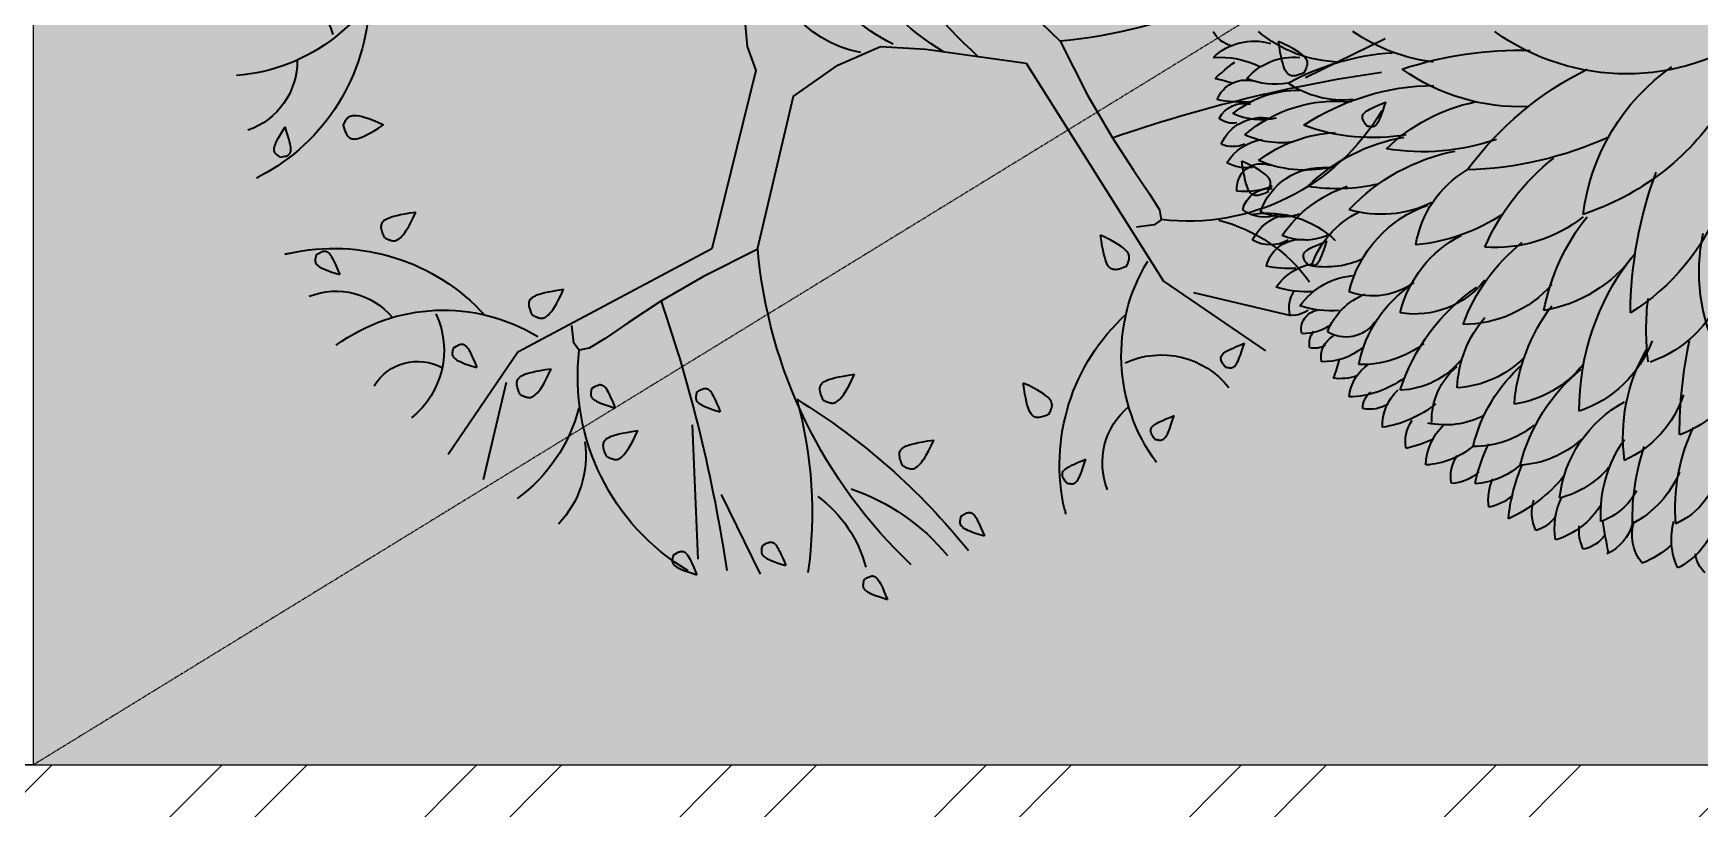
# Model space of a CAD drawing. Header units: millimetres. Extents: x -176651 to 424033, y -469666 to 486614.
# Drawn here: x 263167 to 264048, y 53512 to 53921 of the extents above; entities that cross this region are included whole.
import ezdxf

# ---------------------------------------------------------------- set-up
doc = ezdxf.new("R2010")
doc.units = ezdxf.units.MM
doc.linetypes.add('1625_East Villa$0$DASHED', pattern=[0.75, 0.5, -0.25])
for name, color, linetype in [('1625_East Villa$0$ad-Elevation 10', 8, 'Continuous'), ('1625_East Villa$0$ad-Furniture', 8, 'Continuous'), ('1625_East Villa$0$ad-Toilet fixtures', 8, 'Continuous'), ('1625_East Villa$0$ad-Wall', 8, 'Continuous'), ('1625_East Villa$0$ad-Wall hatch', 8, 'Continuous')]:
    doc.layers.add(name, color=color, linetype=linetype)
doc.layers.add('1625_East Villa$0$ad-Landscape', color=8, linetype='Continuous', lineweight=35)

# ---------------------------------------------------------------- blocks, each defined once
blk = doc.blocks.new('1625_East Villa$0$A$C61BE7BBE')
at = {"layer": '1625_East Villa$0$ad-Landscape', "color": 76}
for centre, radius, start, end in [((4.101, 8.21), 0.535, 155.1905, 195.2068), ((3.338, 7.896), 0.606, 24.0272, 62.7305), ((3.977, 8.301), 0.225, 130.8443, 173.759), ((10.109, 6.928), 7.168, 168.7597, 170.8333), ((2.916, 7.999), 0.358, 14.3796, 65.6782), ((3.602, 8.179), 0.342, 140.1793, 198.6746), ((3.063, 7.709), 0.743, 47.0323, 68.1406), ((3.209, 8.125), 0.552, 170.4856, 205.4529), ((2.484, 7.618), 0.625, 31.2577, 73.0883), ((3.19, 8.143), 0.343, 154.8223, 186.1053), ((2.828, 8.025), 0.269, 35.0422, 78.9599), ((3.777, 8.207), 1.488, 185.9725, 202.7074), ((1.799, 6.955), 1.205, 39.6176, 65.5256), ((2.791, 8.006), 0.311, 153.8191, 198.7871), ((2.422, 7.855), 0.302, 36.3212, 72.6008), ((4.032, 8.019), 1.016, 176.9811, 215.1502), ((2.86, 7.611), 0.488, 27.4375, 71.1826), ((5.028, 8.053), 1.765, 178.7548, 198.6115), ((2.873, 7.365), 0.824, 23.2196, 61.7797), ((5.053, 7.972), 1.458, 175.3381, 205.5558), ((3.37, 7.569), 0.57, 6.6723, 66.2687), ((2.551, 7.906), 0.41, 172.3277, 203.6108), ((2.085, 7.61), 0.356, 46.8629, 80.3692), ((3.664, 8), 0.974, 186.4669, 241.6556), ((2.519, 7.177), 0.735, 40.3866, 76.092), ((2.137, 7.724), 0.289, 169.0778, 214.6406), ((1.84, 7.449), 0.329, 46.2451, 87.6854), ((3.329, 8.051), 1.32, 191.9389, 206.2186), ((2.004, 7.199), 0.581, 48.3364, 86.6749), ((2.115, 7.651), 0.461, 182.3648, 225.5832), ((1.621, 7.013), 0.621, 49.7759, 86.9333), ((2.347, 6.872), 0.764, 47.3855, 86.8116), ((3.755, 7.978), 1.408, 194.0868, 230.7518), ((1.785, 7.45), 0.289, 169.0778, 214.6406), ((1.197, 6.26), 1.281, 66.1435, 76.2848), ((2.035, 6.759), 0.73, 50.8151, 91.0506), ((3.23, 7.78), 1.242, 193.527, 228.3981), ((7.132, 7.397), 3.502, 179.9824, 192.0052), ((1.689, 7.325), 0.372, 177.6019, 227.961), ((1.188, 6.487), 0.863, 51.0238, 81.3872), ((1.808, 6.679), 0.643, 63.0761, 102.3855), ((2.244, 7.287), 0.544, 178.2486, 230.6804), ((1.218, 6.926), 0.274, 57.9754, 101.2662), ((1.314, 7.188), 0.15, 177.4703, 233.8096), ((2.218, 6.324), 0.846, 38.4928, 81.4291), ((3.802, 7.277), 1.463, 184.5397, 217.072), ((2.546, 6.334), 0.932, 21.0147, 71.0085), ((4.785, 7.206), 1.936, 179.7315, 217.4115), ((1.038, 6.345), 0.759, 53.8433, 88.585), ((1.411, 7.142), 0.356, 186.207, 235.7181), ((2.914, 7.514), 1.53, 197.5905, 235.7456), ((1.43, 6.407), 0.645, 39.1564, 87.7817), ((1.841, 6.215), 0.821, 45.1229, 85.9267), ((2.796, 7.069), 0.898, 182.3009, 220.5076), ((0.988, 6.563), 0.399, 70.941, 97.7273), ((-0.468, 6.436), 1.496, 14.5537, 20.4136), ((1.025, 6.792), 0.186, 168.2362, 240.9945), ((0.856, 6.342), 0.488, 50.8294, 91.5989), ((1.155, 6.057), 0.795, 52.4719, 91.5519), ((2.076, 7.032), 0.96, 190.8581, 236.5506), ((5.353, 6.584), 1.983, 172.8697, 187.1303), ((3.099, 5.955), 0.928, 34.9166, 71.0505), ((5.216, 6.13), 1.434, 153.1598, 192.1138), ((0.918, 6.693), 0.17, 170.7137, 216.2765), ((0.789, 6.557), 0.168, 59.8902, 103.1809), ((1.034, 6.365), 0.273, 35.3989, 122.1552), ((0.833, 6.576), 0.148, 166.0967, 261.703), ((0.696, 6.233), 0.379, 53.8191, 90.9542), ((1.376, 6.791), 0.525, 201.8257, 248.0281), ((3.287, 7.022), 1.425, 199.7331, 231.7721), ((0.621, 6.286), 0.183, 51.1425, 102.0713), ((0.83, 6.411), 0.239, 166.7548, 212.3176), ((0.919, 5.641), 0.793, 85.5663, 108.0123), ((1.139, 6.73), 0.573, 215.7635, 266.3734), ((1.568, 5.764), 0.695, 38.2825, 99.3433), ((2.35, 6.667), 0.921, 193.6684, 242.8823), ((6.505, 6.477), 3.258, 180.4864, 200.1425), ((2.351, 4.995), 1.708, 20.4746, 58.3718), ((0.735, 5.473), 0.814, 86.7638, 107.5222), ((0.849, 6.498), 0.437, 214.7848, 261.073), ((1.241, 5.774), 0.544, 53.779, 109.798), ((1.985, 6.512), 0.955, 193.7428, 250.7401), ((0.597, 5.226), 0.879, 87.0026, 102.0734), ((0.677, 6.149), 0.271, 193.6546, 282.449), ((0.873, 5.388), 0.705, 65.6035, 98.753), ((1.454, 6.318), 0.727, 198.6708, 243.797), ((0.444, 5.642), 0.279, 60.3623, 119.6377), ((0.641, 6.043), 0.37, 205.3637, 256.0362), ((0.712, 5.441), 0.443, 66.5632, 113.4368), ((1.371, 6.425), 1.015, 214.6416, 251.0624), ((0.4, 5.419), 0.285, 68.3546, 126.7162), ((0.437, 5.695), 0.213, 192.8534, 276.0686), ((0.545, 5.275), 0.428, 72.4107, 114.4025), ((0.85, 5.826), 0.508, 198.3657, 274.3629), ((1.308, 4.791), 0.892, 63.9188, 106.3599), ((0.376, 5.482), 0.193, 174.1867, 290.596), ((0.253, 4.962), 0.544, 67.6458, 97.2834), ((0.965, 4.057), 1.427, 76.9569, 99.2549), ((1.723, 6.473), 1.411, 225.5947, 260.3414), ((0.26, 5.008), 0.314, 81.5933, 119.1651), ((0.714, 4.425), 0.914, 78.0173, 113.3144), ((0.437, 5.482), 0.386, 211.1509, 261.8872), ((1.001, 6.11), 1.065, 232.5105, 267.2521), ((0.153, 4.921), 0.235, 66.9546, 113.0454), ((0.379, 5.278), 0.348, 203.9184, 280.7874), ((0.528, 4.448), 0.678, 81.5557, 114.7052), ((0.955, 5.895), 1.093, 229.5217, 276.1719), ((1.238, 3.557), 1.529, 80.073, 110.392), ((0.153, 4.809), 0.166, 79.3544, 130.2832), ((0.237, 5.034), 0.214, 207.1935, 284.6897), ((0.375, 4.422), 0.526, 77.3912, 114.963), ((1.737, 6.553), 1.873, 236.553, 269.3505), ((0.222, 3.924), 0.887, 85.5415, 102.4704), ((0.663, 5.52), 0.803, 230.6141, 270.7898), ((0.253, 4.876), 0.238, 201.2281, 283.0029), ((0.483, 4.104), 0.567, 79.894, 113.0436), ((1.01, 4.034), 0.76, 84.1206, 124.2254), ((-0.244, 5.884), 1.285, 281.6372, 288.0005), ((1.191, 5.881), 1.72, 226.87, 233.5161), ((0.627, 4.946), 0.486, 221.139, 275.5703), ((1.521, 6.369), 1.948, 241.1822, 266.2604), ((2.38, 7.288), 2.882, 251.6105, 271.7173), ((0.046, 5.194), 0.734, 266.4289, 296.017), ((0.317, 4.791), 0.456, 226.0882, 286.2369), ((1.002, 3.489), 1.009, 91.2562, 130.1055), ((1.89, 3.086), 1.423, 97.042, 124.3197), ((0.197, 4.155), 0.224, 105.3109, 151.5664)]:
    blk.add_arc(centre, radius, start, end, dxfattribs=at)
at = {"layer": '1625_East Villa$0$ad-Landscape', "color": 2}
for centre, radius, start, end in [((4.538, 7.416), 1.349, 172.2305, 210.013), ((2.838, 6.81), 0.868, 18.6878, 65.2839), ((3.329, 6.578), 0.874, 31.4049, 69.8192), ((1.943, 5.613), 0.927, 41.7393, 89.8284), ((4.23, 6.754), 1.688, 191.0285, 218.5633), ((2.387, 5.346), 1.102, 36.0391, 80.2682), ((5.367, 5.219), 1.476, 139.5678, 220.4322), ((2.402, 6.056), 0.836, 189.3048, 239.3197), ((1.43, 4.425), 1.503, 56.8668, 84.3747), ((2.19, 4.831), 1.111, 51.6498, 93.9516), ((3.74, 6.643), 1.772, 203.4099, 232.0446), ((2.173, 6.693), 1.53, 223.1553, 259.12), ((2.238, 3.734), 2.052, 33.3645, 71.7788), ((4.521, 5.887), 1.654, 187.071, 234.8541), ((1.888, 2.448), 2.891, 65.6741, 88.2579), ((4.061, 6.873), 2.589, 216.3709, 243.6204), ((1.631, 3.425), 1.771, 71.0687, 99.21), ((2.329, 6.193), 1.415, 226.1223, 258.1088), ((2.39, 3.256), 1.59, 87.8069, 125.3426), ((3.217, 2.824), 1.766, 54.4662, 125.5338)]:
    blk.add_arc(centre, radius, start, end, dxfattribs=at)
blk = doc.blocks.new('1625_East Villa$0$A$C279134A6')
at = {"layer": '1625_East Villa$0$ad-Landscape', "linetype": 'Continuous'}
for p, q in [((333.1, 760.2), (359.9, 815)), ((313.1, 712.5), (317.1, 804.7)), ((185.4, 683.3), (169.6, 750.2)), ((637.1, 613.6), (707.2, 661.5)), ((657.8, 621.5), (724.7, 637.3)), ((542.7, 463.8), (637.1, 613.6)), ((734.7, 473.8), (789.5, 447))]:
    blk.add_line(p, q, dxfattribs=at)
for points in [[(431.2, 819.1), (431, 819.7), (430.9, 820.2), (430.8, 820.7), (430.7, 821.2), (430.6, 821.7), (430.6, 822.2), (430.5, 822.7), (430.5, 823.1), (430.6, 823.6), (430.7, 824), (430.8, 824.5), (431.1, 824.9), (431.4, 825.3), (431.8, 825.8), (432.3, 826.2), (432.9, 826.7), (433.7, 827.2), (434.6, 827.7), (435.8, 828.3), (437.3, 829), (439.2, 829.7), (441.5, 830.5), (444.2, 831.4), (447.4, 832.4)], [(431.2, 819.1), (432.3, 818.3), (433.3, 817.6), (434.2, 817.2), (434.9, 816.8), (435.6, 816.6), (436.1, 816.4), (436.6, 816.3), (437.1, 816.3), (437.6, 816.4), (438, 816.4), (438.4, 816.6), (438.9, 816.8), (439.3, 817.1), (439.8, 817.5), (440.3, 818), (440.8, 818.6), (441.3, 819.3), (441.9, 820.3), (442.5, 821.4), (443.2, 822.9), (444.1, 824.6), (445, 826.8), (446.1, 829.4), (447.4, 832.4)], [(300.1, 802.1), (300, 802.7), (299.8, 803.2), (299.7, 803.7), (299.6, 804.2), (299.6, 804.7), (299.5, 805.2), (299.5, 805.7), (299.5, 806.1), (299.5, 806.6), (299.6, 807), (299.8, 807.5), (300, 807.9), (300.3, 808.3), (300.7, 808.8), (301.2, 809.2), (301.9, 809.7), (302.6, 810.2), (303.6, 810.8), (304.8, 811.3), (306.3, 812), (308.1, 812.7), (310.4, 813.5), (313.1, 814.4), (316.4, 815.5)], [(300.1, 802.1), (301.3, 801.3), (302.3, 800.7), (303.2, 800.2), (303.9, 799.8), (304.5, 799.6), (305.1, 799.4), (305.6, 799.4), (306.1, 799.3), (306.5, 799.4), (306.9, 799.5), (307.4, 799.6), (307.8, 799.8), (308.3, 800.1), (308.7, 800.5), (309.2, 801), (309.7, 801.6), (310.2, 802.3), (310.8, 803.3), (311.5, 804.4), (312.2, 805.9), (313, 807.7), (314, 809.8), (315.1, 812.4), (316.4, 815.5)], [(361.3, 795.8), (361.2, 796.3), (361, 796.8), (360.9, 797.4), (360.8, 797.9), (360.7, 798.4), (360.7, 798.9), (360.7, 799.3), (360.7, 799.8), (360.7, 800.2), (360.8, 800.7), (361, 801.1), (361.2, 801.6), (361.5, 802), (361.9, 802.4), (362.4, 802.9), (363, 803.4), (363.8, 803.9), (364.8, 804.4), (366, 805), (367.5, 805.6), (369.3, 806.4), (371.6, 807.2), (374.3, 808.1), (377.5, 809.1)], [(361.3, 795.8), (362.5, 795), (363.5, 794.3), (364.3, 793.8), (365.1, 793.5), (365.7, 793.2), (366.3, 793.1), (366.8, 793), (367.2, 793), (367.7, 793), (368.1, 793.1), (368.6, 793.2), (369, 793.4), (369.5, 793.7), (369.9, 794.1), (370.4, 794.6), (370.9, 795.2), (371.4, 796), (372, 796.9), (372.6, 798.1), (373.4, 799.5), (374.2, 801.3), (375.2, 803.5), (376.3, 806), (377.5, 809.1)], [(497.8, 775.5), (497.6, 776), (497.5, 776.5), (497.4, 777.1), (497.3, 777.6), (497.2, 778.1), (497.2, 778.6), (497.1, 779), (497.1, 779.5), (497.2, 779.9), (497.3, 780.4), (497.4, 780.8), (497.7, 781.3), (498, 781.7), (498.4, 782.1), (498.9, 782.6), (499.5, 783.1), (500.3, 783.6), (501.2, 784.1), (502.4, 784.7), (503.9, 785.3), (505.8, 786.1), (508, 786.9), (510.8, 787.8), (514, 788.8)], [(497.8, 775.5), (498.9, 774.7), (499.9, 774), (500.8, 773.5), (501.5, 773.2), (502.2, 772.9), (502.7, 772.8), (503.2, 772.7), (503.7, 772.7), (504.2, 772.7), (504.6, 772.8), (505, 772.9), (505.5, 773.1), (505.9, 773.4), (506.4, 773.8), (506.9, 774.3), (507.4, 774.9), (507.9, 775.7), (508.5, 776.6), (509.1, 777.8), (509.8, 779.2), (510.7, 781), (511.6, 783.2), (512.7, 785.7), (514, 788.8)], [(570.4, 752.3), (569.5, 751.1), (568.9, 750.1), (568.4, 749.3), (568, 748.5), (567.8, 747.9), (567.6, 747.3), (567.6, 746.8), (567.6, 746.4), (567.6, 745.9), (567.7, 745.5), (567.8, 745), (568, 744.6), (568.3, 744.1), (568.7, 743.7), (569.2, 743.2), (569.8, 742.7), (570.6, 742.2), (571.5, 741.6), (572.7, 741), (574.1, 740.2), (575.9, 739.4), (578, 738.4), (580.6, 737.3), (583.7, 736)], [(570.4, 752.3), (570.9, 752.4), (571.4, 752.6), (571.9, 752.7), (572.4, 752.8), (572.9, 752.8), (573.4, 752.9), (573.9, 752.9), (574.4, 752.9), (574.8, 752.9), (575.3, 752.8), (575.7, 752.6), (576.1, 752.4), (576.6, 752.1), (577, 751.7), (577.5, 751.2), (578, 750.5), (578.4, 749.8), (579, 748.8), (579.6, 747.6), (580.2, 746.1), (580.9, 744.3), (581.7, 742), (582.7, 739.3), (583.7, 736)], [(254.4, 734.2), (253.5, 732.3), (252.9, 730.7), (252.5, 729.4), (252.2, 728.3), (252.1, 727.4), (252, 726.6), (252.1, 725.8), (252.2, 725.2), (252.4, 724.6), (252.6, 724), (252.9, 723.4), (253.3, 722.9), (253.9, 722.3), (254.5, 721.8), (255.4, 721.3), (256.3, 720.8), (257.5, 720.3), (259, 719.8), (260.7, 719.3), (262.8, 718.7), (265.3, 718.2), (268.2, 717.6), (271.7, 717), (275.8, 716.4)], [(254.4, 734.2), (255, 734.5), (255.7, 734.8), (256.4, 735.1), (257.1, 735.4), (257.7, 735.7), (258.4, 735.9), (259.1, 736.1), (259.7, 736.2), (260.3, 736.2), (261, 736.2), (261.6, 736.2), (262.3, 736), (263, 735.7), (263.7, 735.2), (264.5, 734.7), (265.3, 733.9), (266.2, 733), (267.2, 731.9), (268.3, 730.4), (269.5, 728.6), (270.8, 726.3), (272.3, 723.6), (273.9, 720.3), (275.8, 716.4)], [(457.9, 740.6), (457.1, 738.8), (456.5, 737.2), (456, 735.9), (455.8, 734.7), (455.6, 733.8), (455.6, 733), (455.6, 732.3), (455.7, 731.6), (455.9, 731), (456.1, 730.4), (456.5, 729.9), (456.9, 729.3), (457.4, 728.8), (458.1, 728.3), (458.9, 727.7), (459.9, 727.2), (461.1, 726.7), (462.5, 726.2), (464.2, 725.7), (466.3, 725.2), (468.8, 724.6), (471.8, 724.1), (475.2, 723.5), (479.3, 722.9)], [(457.9, 740.6), (458.6, 740.9), (459.3, 741.3), (459.9, 741.6), (460.6, 741.9), (461.3, 742.1), (461.9, 742.3), (462.6, 742.5), (463.2, 742.6), (463.9, 742.7), (464.5, 742.7), (465.1, 742.6), (465.8, 742.4), (466.5, 742.1), (467.2, 741.7), (468, 741.1), (468.8, 740.4), (469.7, 739.5), (470.7, 738.3), (471.8, 736.8), (473, 735), (474.3, 732.8), (475.8, 730), (477.5, 726.8), (479.3, 722.9)], [(326.6, 591.6), (193.3, 662.6), (145.5, 732.7)], [(631.1, 722.3), (630.3, 721.1), (629.7, 720.1), (629.2, 719.2), (628.8, 718.5), (628.6, 717.8), (628.4, 717.3), (628.4, 716.8), (628.4, 716.3), (628.4, 715.9), (628.5, 715.4), (628.6, 715), (628.8, 714.5), (629.1, 714.1), (629.5, 713.6), (630, 713.2), (630.6, 712.7), (631.3, 712.1), (632.3, 711.6), (633.4, 710.9), (634.9, 710.2), (636.7, 709.4), (638.8, 708.4), (641.4, 707.3), (644.5, 706)], [(631.1, 722.3), (631.7, 722.4), (632.2, 722.5), (632.7, 722.6), (633.2, 722.7), (633.7, 722.8), (634.2, 722.9), (634.7, 722.9), (635.2, 722.9), (635.6, 722.8), (636, 722.7), (636.5, 722.6), (636.9, 722.4), (637.4, 722.1), (637.8, 721.7), (638.3, 721.1), (638.7, 720.5), (639.2, 719.7), (639.8, 718.8), (640.4, 717.6), (641, 716.1), (641.7, 714.2), (642.5, 712), (643.4, 709.3), (644.5, 706)], [(244, 687.6), (243.9, 688.2), (243.8, 688.7), (243.7, 689.2), (243.6, 689.7), (243.5, 690.2), (243.4, 690.7), (243.4, 691.2), (243.4, 691.6), (243.5, 692.1), (243.6, 692.5), (243.7, 693), (243.9, 693.4), (244.2, 693.8), (244.7, 694.3), (245.2, 694.7), (245.8, 695.2), (246.6, 695.7), (247.5, 696.2), (248.7, 696.8), (250.2, 697.5), (252.1, 698.2), (254.3, 699), (257.1, 699.9), (260.3, 700.9)], [(244, 687.6), (245.2, 686.8), (246.2, 686.2), (247.1, 685.7), (247.8, 685.3), (248.5, 685.1), (249, 684.9), (249.5, 684.8), (250, 684.8), (250.4, 684.9), (250.9, 684.9), (251.3, 685.1), (251.8, 685.3), (252.2, 685.6), (252.7, 686), (253.2, 686.5), (253.7, 687.1), (254.2, 687.8), (254.8, 688.8), (255.4, 689.9), (256.1, 691.4), (256.9, 693.1), (257.9, 695.3), (259, 697.9), (260.3, 700.9)], [(316.2, 690.2), (316.1, 690.7), (316, 691.2), (315.9, 691.8), (315.8, 692.3), (315.7, 692.8), (315.6, 693.2), (315.6, 693.7), (315.6, 694.2), (315.7, 694.6), (315.8, 695.1), (315.9, 695.5), (316.1, 695.9), (316.4, 696.4), (316.9, 696.8), (317.4, 697.3), (318, 697.8), (318.8, 698.3), (319.7, 698.8), (320.9, 699.4), (322.4, 700), (324.3, 700.7), (326.5, 701.6), (329.3, 702.5), (332.5, 703.5)], [(316.2, 690.2), (317.4, 689.4), (318.4, 688.7), (319.3, 688.2), (320, 687.9), (320.7, 687.6), (321.2, 687.5), (321.7, 687.4), (322.2, 687.4), (322.6, 687.4), (323.1, 687.5), (323.5, 687.6), (324, 687.8), (324.4, 688.1), (324.9, 688.5), (325.4, 689), (325.9, 689.6), (326.4, 690.4), (327, 691.3), (327.6, 692.5), (328.3, 693.9), (329.2, 695.7), (330.1, 697.9), (331.2, 700.4), (332.5, 703.5)], [(558.4, 705.1), (556.6, 705.9), (555, 706.5), (553.7, 707), (552.6, 707.2), (551.6, 707.4), (550.8, 707.4), (550.1, 707.4), (549.5, 707.3), (548.8, 707.1), (548.3, 706.9), (547.7, 706.6), (547.1, 706.1), (546.6, 705.6), (546.1, 704.9), (545.6, 704.1), (545.1, 703.1), (544.6, 702), (544, 700.5), (543.5, 698.8), (543, 696.7), (542.5, 694.2), (541.9, 691.3), (541.3, 687.8), (540.7, 683.7)], [(558.4, 705.1), (558.8, 704.4), (559.1, 703.7), (559.4, 703.1), (559.7, 702.4), (559.9, 701.7), (560.2, 701.1), (560.3, 700.4), (560.4, 699.8), (560.5, 699.2), (560.5, 698.5), (560.4, 697.9), (560.2, 697.2), (559.9, 696.5), (559.5, 695.8), (558.9, 695), (558.2, 694.2), (557.3, 693.3), (556.1, 692.3), (554.7, 691.2), (552.9, 690), (550.6, 688.7), (547.9, 687.2), (544.6, 685.5), (540.7, 683.7)], [(194.9, 691.6), (194.1, 689.8), (193.5, 688.2), (193.1, 686.9), (192.8, 685.8), (192.6, 684.8), (192.6, 684), (192.6, 683.3), (192.8, 682.7), (192.9, 682), (193.2, 681.4), (193.5, 680.9), (193.9, 680.3), (194.4, 679.8), (195.1, 679.3), (195.9, 678.8), (196.9, 678.2), (198.1, 677.7), (199.5, 677.2), (201.2, 676.7), (203.3, 676.2), (205.8, 675.6), (208.8, 675.1), (212.3, 674.5), (216.3, 673.9)], [(194.9, 691.6), (195.6, 692), (196.3, 692.3), (197, 692.6), (197.6, 692.9), (198.3, 693.1), (199, 693.3), (199.6, 693.5), (200.2, 693.6), (200.9, 693.7), (201.5, 693.7), (202.1, 693.6), (202.8, 693.4), (203.5, 693.1), (204.2, 692.7), (205, 692.1), (205.8, 691.4), (206.8, 690.5), (207.7, 689.3), (208.8, 687.9), (210, 686), (211.4, 683.8), (212.8, 681.1), (214.5, 677.8), (216.3, 673.9)], [(403.2, 695.4), (402.4, 693.6), (401.8, 692), (401.4, 690.7), (401.1, 689.6), (401, 688.6), (400.9, 687.8), (401, 687.1), (401.1, 686.5), (401.2, 685.9), (401.5, 685.3), (401.8, 684.7), (402.2, 684.1), (402.7, 683.6), (403.4, 683.1), (404.2, 682.6), (405.2, 682.1), (406.4, 681.6), (407.8, 681), (409.6, 680.5), (411.6, 680), (414.1, 679.5), (417.1, 678.9), (420.6, 678.3), (424.7, 677.7)], [(403.2, 695.4), (403.9, 695.8), (404.6, 696.1), (405.3, 696.4), (406, 696.7), (406.6, 696.9), (407.3, 697.2), (407.9, 697.3), (408.6, 697.4), (409.2, 697.5), (409.8, 697.5), (410.5, 697.4), (411.1, 697.2), (411.8, 696.9), (412.6, 696.5), (413.3, 695.9), (414.2, 695.2), (415.1, 694.3), (416.1, 693.1), (417.1, 691.7), (418.4, 689.9), (419.7, 687.6), (421.2, 684.9), (422.8, 681.6), (424.7, 677.7)], [(148.9, 659.8), (148.8, 660.3), (148.7, 660.9), (148.5, 661.4), (148.4, 661.9), (148.4, 662.4), (148.3, 662.9), (148.3, 663.3), (148.3, 663.8), (148.3, 664.3), (148.4, 664.7), (148.6, 665.1), (148.8, 665.6), (149.1, 666), (149.5, 666.5), (150, 666.9), (150.7, 667.4), (151.4, 667.9), (152.4, 668.4), (153.6, 669), (155.1, 669.7), (156.9, 670.4), (159.2, 671.2), (161.9, 672.1), (165.2, 673.1)], [(148.9, 659.8), (150.1, 659), (151.1, 658.3), (152, 657.8), (152.7, 657.5), (153.3, 657.2), (153.9, 657.1), (154.4, 657), (154.9, 657), (155.3, 657), (155.8, 657.1), (156.2, 657.3), (156.6, 657.5), (157.1, 657.8), (157.5, 658.1), (158, 658.6), (158.5, 659.3), (159.1, 660), (159.6, 660.9), (160.3, 662.1), (161, 663.5), (161.8, 665.3), (162.8, 667.5), (163.9, 670.1), (165.2, 673.1)], [(679.4, 672.6), (678.6, 671.4), (677.9, 670.4), (677.4, 669.5), (677.1, 668.8), (676.8, 668.2), (676.7, 667.6), (676.6, 667.1), (676.6, 666.6), (676.6, 666.2), (676.7, 665.7), (676.9, 665.3), (677.1, 664.9), (677.4, 664.4), (677.7, 664), (678.2, 663.5), (678.9, 663), (679.6, 662.5), (680.5, 661.9), (681.7, 661.2), (683.1, 660.5), (684.9, 659.7), (687.1, 658.7), (689.7, 657.6), (692.7, 656.3)], [(679.4, 672.6), (679.9, 672.7), (680.5, 672.9), (681, 673), (681.5, 673.1), (682, 673.1), (682.5, 673.2), (682.9, 673.2), (683.4, 673.2), (683.9, 673.2), (684.3, 673.1), (684.7, 672.9), (685.2, 672.7), (685.6, 672.4), (686.1, 672), (686.5, 671.5), (687, 670.8), (687.5, 670.1), (688, 669.1), (688.6, 667.9), (689.2, 666.4), (690, 664.6), (690.8, 662.3), (691.7, 659.6), (692.7, 656.3)], [(358.2, 591.7), (321, 610.4), (291.7, 627.5), (269.5, 642), (253.4, 653.1), (242.3, 659.8), (235.5, 661.1), (231.8, 656.2), (230.5, 644.1)], [(203.4, 637.1), (202.6, 635.2), (202, 633.7), (201.5, 632.3), (201.2, 631.2), (201.1, 630.3), (201.1, 629.5), (201.1, 628.7), (201.2, 628.1), (201.4, 627.5), (201.6, 626.9), (201.9, 626.3), (202.4, 625.8), (202.9, 625.2), (203.5, 624.7), (204.4, 624.2), (205.4, 623.7), (206.5, 623.2), (208, 622.7), (209.7, 622.2), (211.8, 621.6), (214.3, 621.1), (217.2, 620.5), (220.7, 619.9), (224.8, 619.3)], [(203.4, 637.1), (204.1, 637.4), (204.7, 637.7), (205.4, 638.1), (206.1, 638.3), (206.8, 638.6), (207.4, 638.8), (208.1, 639), (208.7, 639.1), (209.3, 639.1), (210, 639.1), (210.6, 639.1), (211.3, 638.9), (212, 638.6), (212.7, 638.1), (213.5, 637.6), (214.3, 636.8), (215.2, 635.9), (216.2, 634.8), (217.3, 633.3), (218.5, 631.5), (219.8, 629.2), (221.3, 626.5), (223, 623.2), (224.8, 619.3)], [(54.6, 595.9), (54.5, 596.4), (54.4, 596.9), (54.3, 597.4), (54.2, 597.9), (54.1, 598.4), (54, 598.9), (54, 599.4), (54, 599.9), (54.1, 600.3), (54.2, 600.8), (54.3, 601.2), (54.5, 601.6), (54.8, 602.1), (55.2, 602.5), (55.8, 603), (56.4, 603.5), (57.2, 604), (58.1, 604.5), (59.3, 605.1), (60.8, 605.7), (62.7, 606.4), (64.9, 607.2), (67.7, 608.2), (70.9, 609.2)], [(54.6, 595.9), (55.8, 595), (56.8, 594.4), (57.7, 593.9), (58.4, 593.5), (59.1, 593.3), (59.6, 593.2), (60.1, 593.1), (60.6, 593.1), (61, 593.1), (61.5, 593.2), (61.9, 593.3), (62.4, 593.5), (62.8, 593.8), (63.3, 594.2), (63.8, 594.7), (64.2, 595.3), (64.8, 596.1), (65.3, 597), (66, 598.2), (66.7, 599.6), (67.5, 601.4), (68.5, 603.5), (69.6, 606.1), (70.9, 609.2)], [(611.6, 603.6), (609.7, 604.4), (608.1, 605), (606.8, 605.4), (605.7, 605.7), (604.8, 605.8), (603.9, 605.9), (603.2, 605.8), (602.6, 605.7), (602, 605.5), (601.4, 605.3), (600.8, 605), (600.3, 604.6), (599.7, 604.1), (599.2, 603.4), (598.7, 602.6), (598.2, 601.6), (597.7, 600.4), (597.2, 599), (596.7, 597.2), (596.1, 595.2), (595.6, 592.7), (595, 589.7), (594.4, 586.2), (593.8, 582.1)], [(611.6, 603.6), (611.9, 602.9), (612.2, 602.2), (612.5, 601.5), (612.8, 600.8), (613.1, 600.2), (613.3, 599.5), (613.5, 598.9), (613.6, 598.2), (613.6, 597.6), (613.6, 597), (613.6, 596.3), (613.4, 595.7), (613.1, 595), (612.6, 594.2), (612.1, 593.5), (611.3, 592.6), (610.4, 591.7), (609.3, 590.7), (607.8, 589.6), (606, 588.4), (603.7, 587.1), (601, 585.6), (597.7, 584), (593.8, 582.1)], [(736.1, 602.3), (735.3, 601.1), (734.6, 600.1), (734.1, 599.2), (733.8, 598.5), (733.5, 597.8), (733.4, 597.3), (733.3, 596.8), (733.3, 596.3), (733.3, 595.9), (733.4, 595.4), (733.5, 595), (733.8, 594.5), (734, 594.1), (734.4, 593.6), (734.9, 593.2), (735.5, 592.7), (736.3, 592.1), (737.2, 591.6), (738.4, 590.9), (739.8, 590.2), (741.6, 589.4), (743.8, 588.4), (746.4, 587.3), (749.4, 586)], [(736.1, 602.3), (736.6, 602.4), (737.2, 602.5), (737.7, 602.6), (738.2, 602.7), (738.7, 602.8), (739.2, 602.9), (739.6, 602.9), (740.1, 602.9), (740.6, 602.8), (741, 602.7), (741.4, 602.6), (741.9, 602.4), (742.3, 602.1), (742.8, 601.7), (743.2, 601.1), (743.7, 600.5), (744.2, 599.7), (744.7, 598.8), (745.3, 597.6), (745.9, 596.1), (746.7, 594.2), (747.5, 592), (748.4, 589.3), (749.4, 586)], [(101.8, 583.9), (102.5, 584.3), (103.2, 584.6), (103.9, 584.9), (104.5, 585.2), (105.2, 585.4), (105.9, 585.7), (106.5, 585.8), (107.2, 585.9), (107.8, 586), (108.4, 586), (109.1, 585.9), (109.7, 585.7), (110.4, 585.4), (111.1, 585), (111.9, 584.4), (112.8, 583.7), (113.7, 582.8), (114.7, 581.6), (115.7, 580.2), (116.9, 578.4), (118.3, 576.1), (119.8, 573.4), (121.4, 570.1), (123.2, 566.2)], [(356.9, 469), (326.6, 591.6)], [(382.6, 486.7), (357.8, 591.9)], [(101.8, 583.9), (101, 582.1), (100.4, 580.5), (100, 579.2), (99.7, 578.1), (99.5, 577.1), (99.5, 576.3), (99.6, 575.6), (99.7, 575), (99.8, 574.4), (100.1, 573.8), (100.4, 573.2), (100.8, 572.6), (101.3, 572.1), (102, 571.6), (102.8, 571.1), (103.8, 570.6), (105, 570.1), (106.4, 569.5), (108.1, 569), (110.2, 568.5), (112.7, 568), (115.7, 567.4), (119.2, 566.8), (123.2, 566.2)], [(566.2, 448.7), (584.9, 486), (602, 515.2), (616.5, 537.4), (627.6, 553.6), (634.3, 564.6), (635.6, 571.5), (630.7, 575.1), (618.6, 576.5)], [(708.7, 552.6), (706.8, 553.4), (705.2, 554), (703.9, 554.4), (702.8, 554.7), (701.9, 554.9), (701, 554.9), (700.3, 554.8), (699.7, 554.7), (699.1, 554.6), (698.5, 554.3), (697.9, 554), (697.4, 553.6), (696.8, 553.1), (696.3, 552.4), (695.8, 551.6), (695.3, 550.6), (694.8, 549.4), (694.3, 548), (693.8, 546.3), (693.2, 544.2), (692.7, 541.7), (692.1, 538.7), (691.5, 535.2), (690.9, 531.2)], [(708.7, 552.6), (709, 551.9), (709.3, 551.2), (709.6, 550.5), (709.9, 549.9), (710.2, 549.2), (710.4, 548.5), (710.5, 547.9), (710.7, 547.2), (710.7, 546.6), (710.7, 546), (710.6, 545.3), (710.5, 544.7), (710.2, 544), (709.7, 543.3), (709.2, 542.5), (708.4, 541.6), (707.5, 540.7), (706.4, 539.7), (704.9, 538.7), (703.1, 537.5), (700.8, 536.1), (698.1, 534.6), (694.8, 533), (690.9, 531.2)], [(29.7, 528.4), (29.3, 528.1), (28.8, 527.7), (28.4, 527.4), (28, 527.1), (27.6, 526.8), (27.2, 526.4), (26.9, 526.1), (26.6, 525.7), (26.4, 525.4), (26.2, 525), (26, 524.5), (25.9, 524.1), (25.8, 523.5), (25.8, 522.9), (25.9, 522.2), (26.1, 521.5), (26.4, 520.6), (26.7, 519.6), (27.3, 518.3), (28, 516.9), (28.9, 515.1), (30.1, 513), (31.6, 510.6), (33.4, 507.7)], [(29.7, 528.4), (31.1, 528.2), (32.3, 528.1), (33.3, 527.9), (34.1, 527.7), (34.7, 527.5), (35.2, 527.2), (35.7, 526.9), (36, 526.6), (36.4, 526.3), (36.6, 526), (36.9, 525.6), (37.1, 525.1), (37.2, 524.6), (37.3, 524), (37.4, 523.3), (37.4, 522.5), (37.3, 521.6), (37.1, 520.6), (36.8, 519.3), (36.4, 517.7), (35.9, 515.8), (35.2, 513.5), (34.4, 510.8), (33.4, 507.7)], [(73.3, 506.8), (73.9, 508.7), (74.4, 510.3), (75, 511.6), (75.5, 512.6), (76, 513.4), (76.5, 514.1), (77, 514.6), (77.5, 515), (78, 515.3), (78.6, 515.6), (79.2, 515.9), (79.9, 516), (80.6, 516.1), (81.5, 516), (82.4, 515.9), (83.5, 515.6), (84.7, 515.2), (86.1, 514.7), (87.8, 514), (89.7, 513), (92, 511.8), (94.6, 510.3), (97.6, 508.5), (101.1, 506.3)], [(73.3, 506.8), (73.6, 506), (73.9, 505.4), (74.2, 504.7), (74.6, 504), (74.9, 503.4), (75.3, 502.8), (75.6, 502.3), (76, 501.8), (76.5, 501.3), (77, 500.9), (77.5, 500.5), (78.1, 500.3), (78.9, 500), (79.7, 499.9), (80.7, 499.8), (81.8, 499.8), (83, 499.9), (84.5, 500.2), (86.3, 500.6), (88.4, 501.2), (90.9, 502), (93.8, 503.1), (97.2, 504.5), (101.1, 506.3)], [(776.6, 506.8), (775.8, 505.7), (775.2, 504.6), (774.7, 503.8), (774.3, 503), (774.1, 502.4), (773.9, 501.9), (773.9, 501.4), (773.8, 500.9), (773.9, 500.4), (773.9, 500), (774.1, 499.5), (774.3, 499.1), (774.6, 498.7), (775, 498.2), (775.5, 497.7), (776.1, 497.2), (776.8, 496.7), (777.8, 496.1), (778.9, 495.5), (780.4, 494.8), (782.1, 493.9), (784.3, 493), (786.9, 491.9), (789.9, 490.6)], [(776.6, 506.8), (777.2, 507), (777.7, 507.1), (778.2, 507.2), (778.7, 507.3), (779.2, 507.4), (779.7, 507.4), (780.2, 507.5), (780.6, 507.4), (781.1, 507.4), (781.5, 507.3), (782, 507.2), (782.4, 506.9), (782.8, 506.6), (783.3, 506.2), (783.7, 505.7), (784.2, 505.1), (784.7, 504.3), (785.3, 503.4), (785.8, 502.2), (786.5, 500.7), (787.2, 498.8), (788, 496.5), (788.9, 493.8), (789.9, 490.6)], [(382.6, 486.7), (413.2, 465.3), (442.6, 452.5), (473.8, 454.3), (542.7, 463.8)], [(734, 470.3), (732.1, 471.2), (730.5, 471.8), (729.2, 472.2), (728.1, 472.5), (727.2, 472.6), (726.3, 472.7), (725.6, 472.6), (725, 472.5), (724.4, 472.3), (723.8, 472.1), (723.2, 471.8), (722.7, 471.4), (722.1, 470.8), (721.6, 470.2), (721.1, 469.3), (720.6, 468.4), (720.1, 467.2), (719.6, 465.7), (719.1, 464), (718.5, 461.9), (718, 459.4), (717.4, 456.5), (716.8, 453), (716.2, 448.9)], [(734, 470.3), (734.3, 469.7), (734.6, 469), (734.9, 468.3), (735.2, 467.6), (735.5, 467), (735.7, 466.3), (735.8, 465.6), (736, 465), (736, 464.4), (736, 463.7), (736, 463.1), (735.8, 462.4), (735.5, 461.7), (735, 461), (734.5, 460.2), (733.7, 459.4), (732.8, 458.5), (731.7, 457.5), (730.2, 456.4), (728.4, 455.2), (726.1, 453.9), (723.4, 452.4), (720.1, 450.8), (716.2, 448.9)], [(344.6, 430.2), (349.1, 432.4), (350.9, 452.5), (356.9, 469)], [(566.2, 448.7), (547.1, 430.5), (523, 414.5), (539.8, 401.2), (587.4, 406.7), (583.8, 399.4), (477.4, 382.9), (453, 374.9), (462.2, 357.8), (561.8, 348.1), (554.4, 337.1), (431.6, 324.2), (433.4, 278.4), (444.4, 263.8), (497.6, 280.2), (493.9, 271.1), (462.7, 263.8), (470.1, 252.8), (492.1, 254.6), (490.3, 247.3), (449.9, 243.5)]]:
    blk.add_lwpolyline(points, dxfattribs=at)
for centre, radius, start, end in [((100, 773), 295.6, 344.6527, 7.9404), ((389.9, 679.2), 155.4, 120.8041, 186.6856), ((-673.3, 960.8), 1021, 340.9443, 351.6517), ((695.6, 561.7), 338.7, 133.1945, 174.9132), ((346.5, 833.1), 89, 306.6105, 345.0455), ((374.9, 896), 147.4, 288.8165, 320.5033), ((141.3, 1090.6), 464.8, 301.6227, 321.1035), ((172.1, 733.8), 67.9, 351.7576, 43.6802), ((705.6, 739.9), 139.9, 167.0811, 227.7415), ((418.2, 805.8), 155, 347.0811, 348.0944), ((128.2, 673.6), 110.4, 14.2876, 54.1159), ((645.5, 738.6), 50.4, 158.5531, 230.17), ((732.5, 664.7), 124.4, 143.6853, 211.3784), ((83.4, 661.2), 59.2, 335.0444, 51.6546), ((124.5, 703.8), 35, 211.1943, 298.9324), ((635.7, 723.6), 59.2, 245.0444, 321.6546), ((142.2, 758), 124.4, 233.6853, 301.3784), ((67, 731.1), 139.9, 257.0811, 317.7415), ((68.4, 671), 50.4, 248.5531, 320.17), ((648, 678.8), 110.4, 284.2876, 324.1159), ((1.1, 443.7), 155, 77.0811, 78.0944), ((708.3, 634.8), 67.9, 261.7576, 313.6802), ((653.7, 417.1), 155.4, 30.8041, 96.6856), ((88, 678.8), 155, 241.3469, 242.3602), ((-48.8, 417.6), 139.9, 1.6998, 62.3602), ((-8.7, 462.4), 50.4, 359.2713, 70.8882), ((935.3, 1480.2), 1021, 250.9443, 261.6517), ((-9.2, 348.3), 124.4, 18.0629, 85.7559), ((751.7, 192.1), 360.5, 132.1856, 164.9693), ((442.7, 379.2), 78.5, 99.9707, 183.8141), ((503.6, 343.4), 119.5, 115.952, 184.5818), ((590, 286.7), 198.8, 121.5506, 171.5132), ((536.2, 111.4), 338.7, 65.9092, 84.9132), ((9.1, 460.1), 59.2, 267.7867, 344.3968)]:
    blk.add_arc(centre, radius, start, end, dxfattribs=at)
blk = doc.blocks.new('1625_East Villa$0$A$Cfbd26d3a')
at = {"transparency": 33554559}
h = blk.add_hatch(color=74, dxfattribs=at)
h.dxf.hatch_style = 1
h.paths.add_polyline_path([(0, 960), (-1565, 960), (-1565, 0), (0, 0)])
at = {"layer": '1625_East Villa$0$ad-Elevation 10', "linetype": '1625_East Villa$0$DASHED'}
blk.add_lwpolyline([(0, 960), (-1565, 0)], dxfattribs=at)
at = {"layer": '1625_East Villa$0$ad-Toilet fixtures'}
blk.add_lwpolyline([(0, 960), (-1565, 960), (-1565, 0), (0, 0)], close=True, dxfattribs=at)
at = {"xscale": -67.90653060229484, "yscale": 67.90653060229484, "zscale": 67.90653060229484, "rotation": 180}
blk.add_blockref('1625_East Villa$0$A$C61BE7BBE', (-941.36, 676.83), dxfattribs=at)
at = {"layer": '1625_East Villa$0$ad-Landscape', "xscale": -0.7689692653037794, "yscale": 0.7689692653037794, "zscale": 0.7689692653037794, "rotation": 180}
blk.add_blockref('1625_East Villa$0$A$C279134A6', (-1457.58, 727.52), dxfattribs=at)
blk = doc.blocks.new('1625_East Villa$0$zw$D46D')
at = {"layer": '1625_East Villa$0$ad-Landscape'}
blk.add_blockref('1625_East Villa$0$A$Cfbd26d3a', (8310, 230), dxfattribs=at)
at = {"layer": '1625_East Villa$0$ad-Toilet fixtures'}
blk.add_lwpolyline([(6745, 230), (5110, 230), (5110, 1215), (6745, 1215)], close=True, dxfattribs=at)
blk = doc.blocks.new('1625_East Villa$0$zw$42B5')
at = {"layer": '1625_East Villa$0$ad-Wall hatch', "transparency": 33554610}
h = blk.add_hatch(dxfattribs=at)
h.set_pattern_fill('ANSI32', color=256, scale=10)
h.set_pattern_definition([(45, (-1040635.14, 674820.02), (-67.351921, 67.351921), []), (45, (-1040590.24, 674820.02), (-67.351921, 67.351921), [])])
h.paths.add_polyline_path([(12120, 13620), (12120, 10220), (11890, 10220), (11890, 13390), (7240, 13390), (7240, 8645), (4245, 8645), (4245, 8875), (4445, 8875), (4445, 9370), (4560, 9370), (4560, 8760), (7010, 8760), (7010, 10500), (6360, 10500), (6360, 10615), (7010, 10615), (7010, 13390), (4560, 13390), (4560, 10615), (5560, 10615), (5560, 10500), (4445, 10500), (4445, 13390), (230, 13390), (230, 8875), (3345, 8875), (3345, 8645), (3060, 8645), (3060, 4745), (3345, 4745), (3345, 4515), (230, 4515), (230, 230), (4995, 230), (4995, 3130), (6060, 3130), (6060, 3015), (5110, 3015), (5110, 230), (8310, 230), (8310, 3015), (6860, 3015), (6860, 3130), (8310, 3130), (8310, 4630), (5110, 4630), (5110, 3930), (4995, 3930), (4995, 4515), (4245, 4515), (4245, 4745), (8540, 4745), (8540, 230), (9240, 230), (9240, 0), (0, 0), (0, 4745), (2830, 4745), (2830, 8645), (0, 8645), (0, 13620)])
at = {"layer": '1625_East Villa$0$ad-Wall'}
blk.add_lwpolyline([(230, 230), (4995, 230), (4995, 3130), (6060, 3130), (6060, 3015), (5110, 3015), (5110, 230), (8310, 230), (8310, 3015), (6860, 3015), (6860, 3130), (8310, 3130), (8310, 4630), (5110, 4630), (5110, 3930), (4995, 3930), (4995, 4515), (4245, 4515), (4245, 4745), (8540, 4745), (8540, 230), (9240, 230), (9240, 0), (0, 0)], dxfattribs=at)
blk = doc.blocks.new('1625_East Villa')
at = {"layer": '1625_East Villa$0$ad-Furniture'}
blk.add_blockref('1625_East Villa$0$zw$D46D', (0, 0), dxfattribs=at)
at = {"layer": '1625_East Villa$0$ad-Wall'}
blk.add_blockref('1625_East Villa$0$zw$42B5', (0, 0), dxfattribs=at)
blk = doc.blocks.new("All Plot's Villa Plans")
at = {"ltscale": 5}
blk.add_blockref('1625_East Villa', (256422.28, 53304.9), dxfattribs=at)

msp = doc.modelspace()

# ---------------------------------------------------------------- block references
at = {"ltscale": 5}
msp.add_blockref("All Plot's Villa Plans", (0, 0), dxfattribs=at)

doc.saveas('drawing.dxf')
